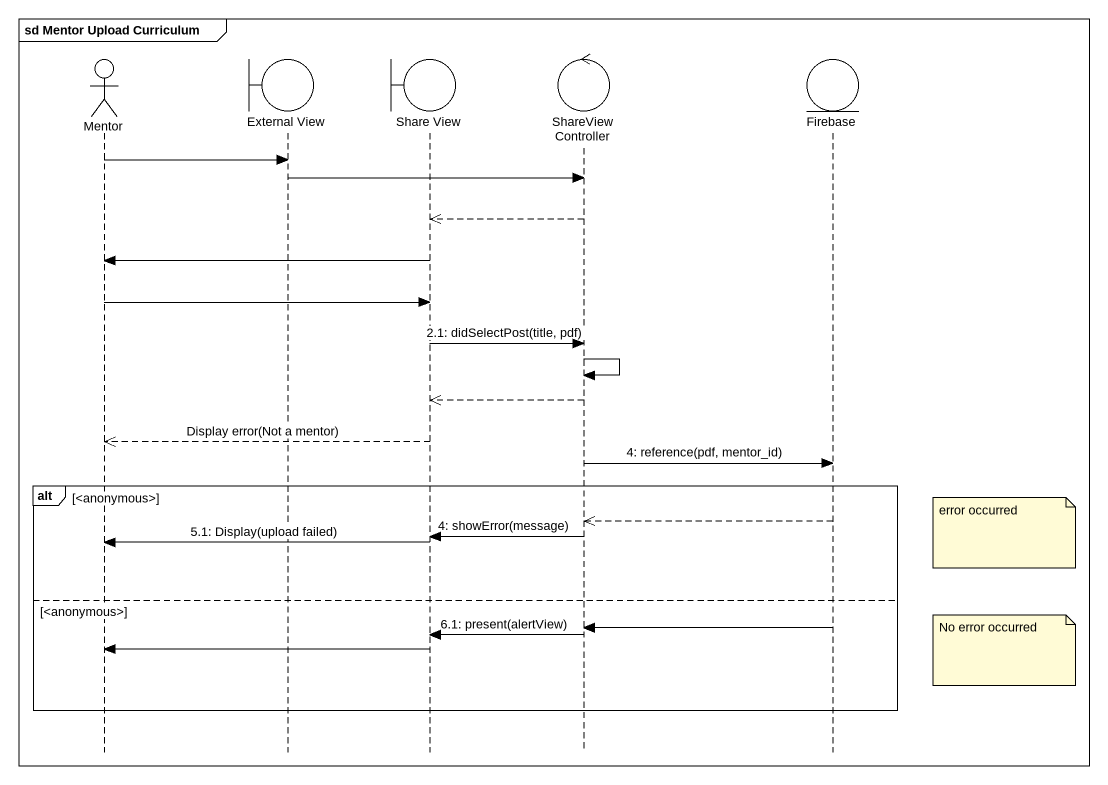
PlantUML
@startuml
mainframe sd Mentor Upload Curriculum
hide footbox
actor Mentor
boundary "External View" as External_View
boundary "Share View" as Share_View
control ShareViewController
entity Firebase

Mentor -> External_View
External_View -> ShareViewController
ShareViewController -->> Share_View
Share_View -> Mentor
Mentor -> Share_View
Share_View -> ShareViewController : 2.1: didSelectPost(title, pdf)
ShareViewController -> ShareViewController
ShareViewController -->> Share_View
Share_View -->> Mentor : Display error(Not a mentor)
ShareViewController -> Firebase : 4: reference(pdf, mentor_id)
alt <anonymous>
  Firebase -->> ShareViewController
  note right of Firebase : error occurred
  ShareViewController -> Share_View : 4: showError(message)
  Share_View -> Mentor : 5.1: Display(upload failed)
else <anonymous>
  Firebase -> ShareViewController
  ShareViewController -> Share_View : 6.1: present(alertView)
  Share_View -> Mentor
  note right of Firebase : No error occurred
end
@enduml
